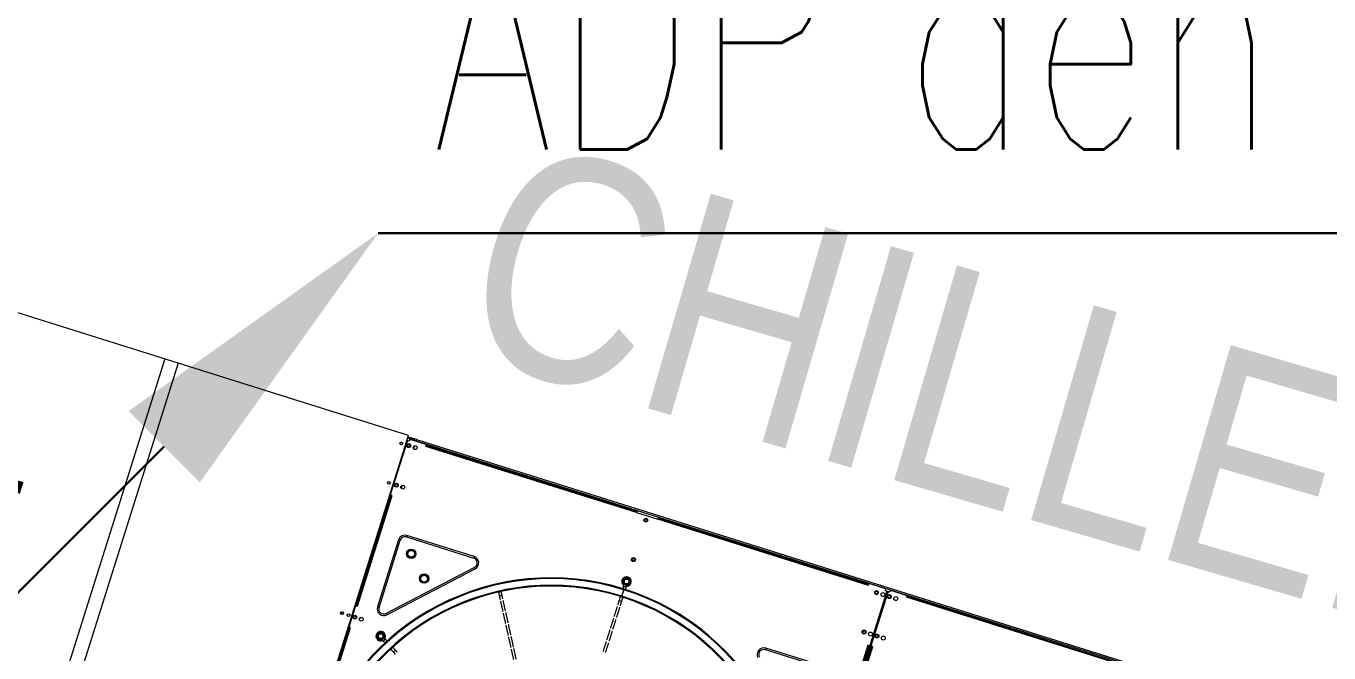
# Model space of a CAD drawing. Header units: metres. Extents: x -17822 to 152406, y -4219 to 19791.
# Drawn here: x 115893.7 to 116126.5, y 6836.7 to 6948.9 of the extents above; entities that cross this region are included whole.
import ezdxf

# ---------------------------------------------------------------- set-up
doc = ezdxf.new("R2010")
doc.units = ezdxf.units.M
doc.header["$LTSCALE"] = 100
doc.header["$MEASUREMENT"] = 0
doc.layers.get('0').update_dxf_attribs({"color": 9, "lineweight": 9})
for name, color, linetype, lineweight in [('21', 9, 'Continuous', 9), ('Chiller', 32, 'Continuous', 9), ('E-AŞAĞI İNEN HAT', 7, 'Continuous', 30), ('E-KABLO', 7, 'Continuous', 30), ('E-YAZI', 7, 'Continuous', 30)]:
    doc.layers.add(name, color=color, linetype=linetype, lineweight=lineweight)
doc.styles.add('E-YAZI', font='txttw.shx')
doc.styles.add('MuuM_TEXT-STANDART', font='ARIALN.TTF')
doc.dimstyles.new('rota-tek', dxfattribs={"dimscale": 20, "dimtxt": 1, "dimasz": 0.5, "dimexe": 0.5, "dimexo": 0.5, "dimgap": 0.5, "dimtad": 1, "dimdec": 1, "dimrnd": 0.5, "dimdsep": 46, "dimtxsty": 'MuuM_TEXT-STANDART', "dimblk": 'CLOSEDBLANK', "dimcen": 0, "dimdle": 0.15, "dimclrd": 256, "dimclre": 256, "dimclrt": 256, "dimadec": 0, "dimazin": 0, "dimtfac": 5, "dimtdec": 1, "dimtix": 1, "dimtmove": 2, "dimatfit": 3, "dimfxl": 3, "dimfxlon": 1, "dimtolj": 1, "dimlwd": -1, "dimlwe": -1, "dimarcsym": 0})

# ---------------------------------------------------------------- blocks, each defined once
blk = doc.blocks.new('_ClosedBlank')
at = {"color": 0, "linetype": 'ByBlock', "lineweight": -2}
for p, q in [((-1, 0.167), (0, 0)), ((-1, 0.167), (-1, -0.167)), ((0, 0), (-1, -0.167))]:
    blk.add_line(p, q, dxfattribs=at)
blk = doc.blocks.new('*D534')
at = {"layer": 'E-YAZI', "transparency": 16777216}
for p, q in [((115856.42, 6844.44), (115860.16, 6856.32)), ((115847.62, 6849.78), (115838.08, 6852.78)), ((115871.37, 6839.74), (115875.11, 6851.62)), ((115857.16, 6846.78), (115872.11, 6842.08)), ((115881.65, 6839.08), (115891.19, 6836.08))]:
    blk.add_line(p, q, dxfattribs=at)
at = {"layer": 'E-YAZI', "transparency": 16777216, "xscale": 10, "yscale": 10, "zscale": 10}
for p, rotation in [((115857.16, 6846.78), 342.5492549336344), ((115872.11, 6842.08), 162.5492549336344)]:
    blk.add_blockref('_ClosedBlank', p, dxfattribs=dict(at, rotation=rotation))
at = {"layer": 'E-YAZI', "transparency": 16777216, "insert": (115870.7, 6863.71), "char_height": 20, "attachment_point": 5, "rotation": 342.5493, "style": 'MuuM_TEXT-STANDART'}
blk.add_mtext('\\A1;15.5', dxfattribs=at)
blk = doc.blocks.new('Chiller')
at = {"layer": 'Chiller', "linetype": 'Continuous'}
for p, q in [((99.44, 207.74), (68.37, 217.51)), ((97.04, 208.5), (28.66, -9.01)), ((99.44, 207.74), (31.07, -9.77)), ((140.59, 194.8), (99.44, 207.74)), ((72.22, -22.7), (140.59, 194.8)), ((140.4, 193.87), (137.34, 184.14)), ((140.73, 193.76), (140.4, 193.87)), ((141.38, 193.98), (140.43, 194.28)), ((140.47, 194.42), (141.42, 194.12)), ((140.52, 194.57), (141.47, 194.27)), ((140.83, 194.1), (140.73, 193.76)), ((140.83, 194.1), (143.79, 193.17)), ((141.38, 193.98), (141.36, 193.93)), ((141.38, 193.98), (141.66, 193.89)), ((141.42, 194.12), (141.47, 194.27)), ((142.04, 194.09), (141.47, 194.27)), ((141.65, 193.84), (141.66, 193.89)), ((141.66, 193.89), (141.8, 193.85)), ((141.79, 193.8), (141.8, 193.85)), ((141.95, 193.8), (141.8, 193.85)), ((141.95, 193.8), (141.93, 193.75)), ((142.04, 194.09), (141.95, 193.8)), ((141.95, 193.8), (143.81, 193.22)), ((142.04, 194.09), (653.75, 33.23)), ((143.81, 193.22), (143.75, 193.03)), ((143.81, 193.22), (181.44, 181.39)), ((141.67, 192.93), (141.5, 192.38)), ((143.69, 192.84), (143.75, 193.03)), ((181.32, 181), (143.69, 192.84)), ((143.75, 193.03), (181.38, 181.2)), ((131.07, 164.36), (137.29, 184.15)), ((131.26, 164.3), (137.48, 184.09)), ((131.45, 164.24), (137.67, 184.03)), ((137.48, 184.09), (137.29, 184.15)), ((137.67, 184.03), (137.48, 184.09)), ((139.46, 185.87), (139.28, 185.32)), ((181.38, 181.2), (181.32, 181)), ((181.32, 181), (185.14, 179.81)), ((181.44, 181.39), (181.38, 181.2)), ((181.44, 181.39), (185.26, 180.19)), ((185.14, 179.81), (185.2, 180)), ((222.77, 167.97), (185.14, 179.81)), ((185.26, 180.19), (185.2, 180)), ((185.2, 180), (222.83, 168.17)), ((185.26, 180.19), (222.89, 168.36)), ((138.82, 176.13), (135.05, 164.12)), ((135.32, 164.03), (139.09, 176.04)), ((139.09, 176.04), (138.82, 176.13)), ((140.3, 176.9), (140.22, 176.63)), ((140.22, 176.63), (152.23, 172.86)), ((152.31, 173.13), (140.3, 176.9)), ((152.31, 173.13), (152.23, 172.86)), ((152.37, 171.2), (136.59, 162.97)), ((136.72, 162.72), (152.5, 170.95)), ((179.02, 167.83), (178.88, 167.39)), ((179.01, 167.81), (179.49, 167.66)), ((179.02, 167.83), (179.49, 167.68)), ((179.35, 167.24), (179.49, 167.68)), ((222.77, 167.97), (222.83, 168.17)), ((222.89, 168.36), (222.83, 168.17)), ((225.83, 167.38), (222.88, 168.31)), ((222.89, 168.36), (229.67, 166.23)), ((178.36, 165.75), (178.21, 165.28)), ((178.21, 165.28), (178.69, 165.13)), ((178.72, 166.05), (178.67, 165.9)), ((178.69, 165.13), (178.84, 165.6)), ((178.72, 166.05), (178.76, 166.19)), ((178.78, 166.23), (178.76, 166.19)), ((178.78, 166.23), (178.82, 166.38)), ((178.83, 166.42), (178.82, 166.38)), ((178.83, 166.42), (178.88, 166.56)), ((178.89, 166.6), (178.88, 166.56)), ((178.89, 166.6), (178.94, 166.75)), ((178.95, 166.79), (178.94, 166.75)), ((178.95, 166.79), (178.99, 166.93)), ((179.01, 166.97), (178.99, 166.93)), ((179.01, 166.97), (179.05, 167.12)), ((179.07, 167.17), (179.05, 167.12)), ((179.07, 167.17), (179.12, 167.31)), ((226.06, 166.94), (223, 157.21)), ((226.26, 166.88), (223.2, 157.15)), ((225.83, 167.38), (225.73, 167.04)), ((225.73, 167.04), (226.06, 166.94)), ((226.59, 166.78), (226.26, 166.88)), ((226.69, 167.11), (226.59, 166.78)), ((226.69, 167.11), (229.65, 166.18)), ((229.55, 165.85), (229.61, 166.04)), ((267.18, 154.01), (229.55, 165.85)), ((229.67, 166.23), (229.61, 166.04)), ((229.61, 166.04), (267.24, 154.21)), ((229.67, 166.23), (267.3, 154.4)), ((128.73, 163.25), (128.58, 162.79)), ((131.12, 164.34), (129.92, 160.53)), ((131.26, 164.3), (131.07, 164.36)), ((131.26, 164.3), (131.45, 164.24)), ((135.32, 164.03), (135.05, 164.12)), ((225.43, 164.94), (225.63, 164.88)), ((131.23, 162.21), (131.16, 161.98)), ((131.3, 162.45), (131.23, 162.21)), ((131.99, 162.13), (131.94, 161.97)), ((116.22, 117.14), (129.87, 160.54)), ((116.41, 117.08), (130.06, 160.48)), ((116.61, 117.02), (130.25, 160.42)), ((130.06, 160.48), (129.87, 160.54)), ((130.25, 160.42), (130.06, 160.48)), ((223.99, 160.36), (224.19, 160.3)), ((204.42, 156.74), (204.34, 156.47)), ((216.35, 152.7), (204.34, 156.47)), ((216.43, 152.97), (204.42, 156.74)), ((222.67, 157.31), (216.45, 137.52)), ((222.86, 157.25), (216.64, 137.46)), ((223.05, 157.19), (216.83, 137.4)), ((216.93, 137.37), (223.15, 157.16)), ((217.12, 137.31), (223.34, 157.1)), ((217.31, 137.25), (223.53, 157.04)), ((222.67, 157.31), (222.86, 157.25)), ((222.86, 157.25), (223.05, 157.19)), ((223.23, 157.24), (223.03, 157.31)), ((223.27, 157.39), (223.08, 157.45)), ((223.32, 157.53), (223.12, 157.59)), ((223.15, 157.69), (223.35, 157.63)), ((223.34, 157.1), (223.15, 157.16)), ((223.24, 157.97), (223.44, 157.91)), ((223.53, 157.04), (223.34, 157.1))]:
    blk.add_line(p, q, dxfattribs=at)
at = {"layer": 'Chiller', "linetype": 'Continuous', "flags": 128}
for points in [[(152.5, 170.95), (152.49, 170.96), (152.48, 170.99), (152.47, 171.01), (152.45, 171.05), (152.43, 171.08), (152.41, 171.12), (152.39, 171.16), (152.37, 171.2)], [(178.95, 168.06), (178.96, 168.08), (179, 168.12), (179.05, 168.17), (179.06, 168.18)], [(156.71, 166.56), (156.71, 166.54), (156.72, 166.5), (156.73, 166.45), (156.74, 166.39), (156.76, 166.32), (156.77, 166.25), (156.79, 166.16), (156.81, 166.08)], [(157.3, 166.19), (157.28, 166.18), (157.23, 166.17), (157.15, 166.15), (157.06, 166.13), (156.96, 166.11), (156.88, 166.1), (156.83, 166.08), (156.81, 166.08), (156.81, 166.08)], [(157.3, 166.19), (157.28, 166.27), (157.26, 166.36), (157.25, 166.43), (157.23, 166.5), (157.22, 166.56), (157.21, 166.61), (157.2, 166.65), (157.19, 166.67)], [(136.59, 162.97), (136.61, 162.93), (136.63, 162.89), (136.65, 162.85), (136.67, 162.81), (136.69, 162.78), (136.7, 162.75), (136.71, 162.73), (136.72, 162.72)], [(136.08, 158.02), (136.1, 158.03), (136.14, 158.07), (136.2, 158.12), (136.27, 158.19), (136.34, 158.25), (136.4, 158.31), (136.44, 158.34), (136.45, 158.35), (136.45, 158.35)], [(136.1, 158), (136.11, 158.02), (136.15, 158.05), (136.21, 158.11), (136.28, 158.17), (136.35, 158.24), (136.41, 158.29), (136.45, 158.33), (136.46, 158.34)], [(136.39, 158.54), (136.37, 158.55), (136.32, 158.57), (136.25, 158.61), (136.25, 158.61)], [(136.76, 158.01), (136.68, 158.1), (136.57, 158.23), (136.45, 158.35)], [(136.08, 158.02), (136.2, 157.89), (136.31, 157.76), (136.4, 157.68)], [(137.55, 156.41), (137.57, 156.4), (137.59, 156.37), (137.63, 156.33), (137.67, 156.29), (137.72, 156.23), (137.77, 156.18), (137.83, 156.11), (137.89, 156.05)], [(137.89, 156.05), (137.9, 156.06), (137.94, 156.1), (138, 156.15), (138.07, 156.22), (138.14, 156.28), (138.2, 156.34), (138.24, 156.38), (138.26, 156.39), (138.26, 156.39)], [(138.26, 156.39), (138.2, 156.45), (138.14, 156.51), (138.09, 156.57), (138.04, 156.62), (138, 156.67), (137.96, 156.71), (137.94, 156.73), (137.92, 156.75)]]:
    blk.add_lwpolyline(points, dxfattribs=at)
at = {"layer": 'Chiller', "linetype": 'Continuous'}
for centre, radius in [((139.3, 193.38), 0.25), ((140.63, 192.96), 0.35), ((140.63, 192.96), 0.25), ((141.78, 192.6), 0.35), ((137.08, 186.32), 0.25), ((138.42, 185.9), 0.35), ((138.42, 185.9), 0.25), ((139.56, 185.54), 0.35), ((182.99, 179.64), 0.35), ((182.99, 179.64), 0.25), ((141.07, 173.62), 0.85), ((141.07, 173.62), 0.612), ((180.77, 172.58), 0.35), ((180.77, 172.58), 0.25), ((143.38, 169.19), 0.85), ((143.38, 169.19), 0.612), ((179.54, 168.67), 0.693), ((179.54, 168.67), 0.477), ((179.54, 168.67), 0.425), ((224.2, 166.69), 0.35), ((224.2, 166.69), 0.25), ((225.35, 166.33), 0.35), ((226.49, 165.97), 0.35), ((226.49, 165.97), 0.25), ((227.64, 165.61), 0.35), ((128.7, 163.01), 0.25), ((129.85, 162.65), 0.25), ((130.99, 162.29), 0.35), ((130.99, 162.29), 0.25), ((132.14, 161.93), 0.35), ((135.62, 158.89), 0.693), ((135.62, 158.89), 0.477), ((135.62, 158.89), 0.425), ((221.98, 159.63), 0.35), ((221.98, 159.63), 0.25), ((223.13, 159.27), 0.35), ((224.27, 158.91), 0.35), ((224.27, 158.91), 0.25), ((225.42, 158.55), 0.35)]:
    blk.add_circle(centre, radius, dxfattribs=at)
for centre, radius, start, end in [((141.38, 193.98), 0.15, 342.5493, 72.5493), ((141.38, 193.98), 0.3, 342.5493, 72.5493), ((182.65, 179.22), 0.35, 28.9464, 72.5493), ((139.95, 175.77), 1.18, 72.5493, 162.5493), ((139.95, 175.77), 0.9, 72.5493, 162.5493), ((151.96, 172), 0.9, 297.5493, 72.5493), ((151.96, 172), 1.18, 297.5493, 72.5493), ((180.73, 173.12), 0.35, 252.5492, 296.1521), ((166.05, 125.74), 43.58, 72.5493, 252.5493), ((166.05, 125.74), 43.43, 72.5493, 252.5493), ((166.05, 125.74), 42.25, 72.5493, 252.5493), ((166.05, 125.74), 42.1, 72.5493, 252.5493), ((179.54, 168.67), 0.85, 275.5136, 225.5136), ((178.77, 167.89), 0.25, 342.5493, 45.5136), ((178.77, 167.89), 0.75, 342.5493, 7.0707), ((130.3, 163.14), 49.55, 5.4289, 5.6104), ((166.05, 125.74), 43.58, 252.5493, 72.5493), ((166.05, 125.74), 43.43, 252.5493, 72.5493), ((166.05, 125.74), 42.25, 252.5493, 72.5493), ((166.05, 125.74), 42.1, 252.5493, 72.5493), ((156.95, 166.61), 0.246, 124.7111, 192.3423), ((156.95, 166.61), 0.246, 12.7809, 80.3739), ((178.6, 165.68), 0.247, 87.1471, 162.1917), ((178.6, 165.68), 0.247, 342.9186, 57.9396), ((136.17, 163.76), 1.18, 162.5493, 297.5493), ((136.17, 163.76), 0.9, 162.5493, 297.5493), ((135.62, 158.89), 0.85, 42.5493, 285.5136), ((135.91, 157.83), 0.75, 42.5493, 67.0693), ((135.62, 158.89), 0.85, 335.5136, 42.5493), ((76.36, 141.65), 61.71, 15.4328, 15.5785), ((135.91, 157.83), 0.25, 42.5493, 105.5136), ((137.74, 156.58), 0.247, 147.1279, 222.2077), ((137.74, 156.58), 0.247, 42.8905, 117.9659), ((204.07, 155.61), 1.18, 72.5493, 207.5493), ((204.07, 155.61), 0.9, 72.5493, 207.5493)]:
    blk.add_arc(centre, radius, start, end, dxfattribs=at)
for points, knots in [([(140.91, 174.35), (140.86, 174.31), (140.76, 174.22), (140.58, 174.05), (140.44, 173.92), (140.36, 173.84)], [0, 0, 0, 0, 0.264855, 0.535471, 1, 1, 1, 1]), ([(140.36, 173.84), (140.37, 173.78), (140.4, 173.65), (140.45, 173.4), (140.49, 173.22), (140.52, 173.11)], [0, 0, 0, 0, 0.2648571, 0.5354742, 1, 1, 1, 1]), ([(140.52, 173.11), (140.6, 173.08), (140.81, 173.02), (141.06, 172.94), (141.2, 172.9), (141.23, 172.89)], [0, 0, 0, 0, 0.363714, 0.867851, 1, 1, 1, 1]), ([(141.62, 174.13), (141.59, 174.14), (141.45, 174.18), (141.2, 174.26), (140.99, 174.32), (140.91, 174.35)], [0, 0, 0, 0, 0.1321493, 0.636286, 1, 1, 1, 1]), ([(141.23, 172.89), (141.28, 172.93), (141.38, 173.02), (141.57, 173.19), (141.7, 173.32), (141.79, 173.39)], [0, 0, 0, 0, 0.2648796, 0.5354574, 1, 1, 1, 1]), ([(141.79, 173.39), (141.77, 173.46), (141.74, 173.59), (141.69, 173.84), (141.65, 174.01), (141.62, 174.13)], [0, 0, 0, 0, 0.264884, 0.53546, 1, 1, 1, 1]), ([(143.22, 169.92), (143.17, 169.87), (143.08, 169.79), (142.89, 169.61), (142.75, 169.49), (142.67, 169.41)], [0, 0, 0, 0, 0.264878, 0.535454, 1, 1, 1, 1]), ([(142.67, 169.41), (142.68, 169.35), (142.71, 169.22), (142.77, 168.97), (142.81, 168.79), (142.83, 168.68)], [0, 0, 0, 0, 0.264878, 0.535454, 1, 1, 1, 1]), ([(142.83, 168.68), (142.86, 168.67), (143.01, 168.62), (143.26, 168.54), (143.46, 168.48), (143.55, 168.45)], [0, 0, 0, 0, 0.1321493, 0.636286, 1, 1, 1, 1]), ([(143.94, 169.69), (143.85, 169.72), (143.65, 169.78), (143.4, 169.86), (143.25, 169.91), (143.22, 169.92)], [0, 0, 0, 0, 0.363714, 0.867851, 1, 1, 1, 1]), ([(143.55, 168.45), (143.6, 168.5), (143.69, 168.59), (143.88, 168.76), (144.01, 168.88), (144.1, 168.96)], [0, 0, 0, 0, 0.264862, 0.535477, 1, 1, 1, 1]), ([(144.1, 168.96), (144.09, 169.02), (144.06, 169.15), (144, 169.4), (143.96, 169.58), (143.94, 169.69)], [0, 0, 0, 0, 0.264862, 0.535477, 1, 1, 1, 1]), ([(178.99, 168.84), (179.01, 168.86), (179.05, 168.9), (179.13, 168.97), (179.23, 169.06), (179.33, 169.16), (179.39, 169.21), (179.42, 169.23)], [0, 0, 0, 0, 0.111318, 0.325265, 0.540888, 0.820939, 1, 1, 1, 1]), ([(179.12, 168.28), (179.11, 168.29), (179.11, 168.33), (179.08, 168.43), (179.05, 168.58), (179.02, 168.73), (179, 168.82), (178.99, 168.84), (178.99, 168.84)], [0, 0, 0, 0, 0.061533, 0.243712, 0.500216, 0.869735, 0.981557, 1, 1, 1, 1]), ([(179.67, 168.11), (179.65, 168.11), (179.59, 168.13), (179.49, 168.16), (179.36, 168.2), (179.23, 168.25), (179.15, 168.27), (179.12, 168.28)], [0, 0, 0, 0, 0.111362, 0.325305, 0.54091, 0.820973, 1, 1, 1, 1]), ([(179.42, 169.23), (179.44, 169.23), (179.49, 169.21), (179.59, 169.18), (179.73, 169.14), (179.86, 169.1), (179.94, 169.07), (179.97, 169.06)], [0, 0, 0, 0, 0.1112877, 0.3252305, 0.5408352, 0.8208977, 1, 1, 1, 1]), ([(180.09, 168.5), (180.08, 168.48), (180.04, 168.45), (179.96, 168.37), (179.85, 168.28), (179.75, 168.19), (179.69, 168.13), (179.67, 168.11)], [0, 0, 0, 0, 0.111356, 0.325272, 0.540886, 0.820939, 1, 1, 1, 1]), ([(179.97, 169.06), (179.97, 169.05), (179.98, 169.01), (180, 168.91), (180.03, 168.76), (180.07, 168.61), (180.09, 168.52), (180.09, 168.5), (180.09, 168.5)], [0, 0, 0, 0, 0.061533, 0.243721, 0.500216, 0.869734, 0.981565, 1, 1, 1, 1]), ([(135.07, 159.07), (135.08, 159.08), (135.12, 159.12), (135.2, 159.19), (135.31, 159.29), (135.41, 159.38), (135.47, 159.43), (135.49, 159.46)], [0, 0, 0, 0, 0.111319, 0.325235, 0.540889, 0.820901, 1, 1, 1, 1]), ([(135.19, 158.5), (135.19, 158.52), (135.17, 158.58), (135.15, 158.68), (135.12, 158.82), (135.09, 158.95), (135.07, 159.03), (135.07, 159.07)], [0, 0, 0, 0, 0.111318, 0.325274, 0.540888, 0.820939, 1, 1, 1, 1]), ([(135.74, 158.33), (135.73, 158.33), (135.69, 158.35), (135.6, 158.38), (135.45, 158.42), (135.31, 158.47), (135.22, 158.5), (135.19, 158.5), (135.19, 158.5)], [0, 0, 0, 0, 0.0615681, 0.2437281, 0.5002132, 0.8697422, 0.9815728, 1, 1, 1, 1]), ([(135.49, 159.46), (135.5, 159.45), (135.54, 159.44), (135.64, 159.41), (135.79, 159.36), (135.93, 159.32), (136.02, 159.29), (136.04, 159.28), (136.04, 159.28)], [0, 0, 0, 0, 0.061496, 0.243656, 0.500221, 0.869749, 0.981504, 1, 1, 1, 1]), ([(136.17, 158.72), (136.15, 158.71), (136.11, 158.67), (136.03, 158.59), (135.93, 158.5), (135.83, 158.41), (135.77, 158.35), (135.74, 158.33)], [0, 0, 0, 0, 0.111356, 0.325272, 0.540886, 0.820939, 1, 1, 1, 1]), ([(136.04, 159.28), (136.05, 159.26), (136.06, 159.21), (136.08, 159.1), (136.11, 158.97), (136.14, 158.83), (136.16, 158.75), (136.17, 158.72)], [0, 0, 0, 0, 0.111319, 0.325226, 0.540849, 0.820901, 1, 1, 1, 1])]:
    blk.add_open_spline(points, degree=3, knots=knots, dxfattribs=at)
for points in [[(156.66, 166.78), (156.71, 166.56)], [(156.81, 166.08), (156.95, 165.44)], [(157.19, 166.67), (157.14, 166.89)], [(157.44, 165.54), (157.3, 166.19)], [(178.21, 165.28), (177.97, 164.5)], [(178.43, 165.98), (178.36, 165.75)], [(178.84, 165.6), (178.91, 165.83)], [(128.68, 163.08), (128.49, 163.14)], [(157.02, 165.15), (157.43, 163.3)], [(157.5, 163), (157.91, 161.15)], [(157.92, 163.4), (157.51, 165.25)], [(158.4, 161.25), (157.99, 163.11)], [(177.88, 164.21), (177.31, 162.4)], [(177.78, 162.25), (178.35, 164.06)], [(178.44, 164.34), (178.69, 165.13)], [(157.97, 160.86), (158.39, 159)], [(158.88, 159.11), (158.46, 160.96)], [(177.22, 162.11), (176.65, 160.3)], [(177.12, 160.14), (177.69, 161.95)], [(158.45, 158.71), (158.86, 156.86)], [(159.36, 156.95), (158.94, 158.81)], [(176.56, 160.01), (175.99, 158.2)], [(176.47, 158.05), (177.03, 159.86)], [(137.39, 156.59), (137.55, 156.41)], [(137.92, 156.75), (137.76, 156.93)], [(137.89, 156.05), (138.2, 155.71)], [(138.57, 156.05), (138.26, 156.39)], [(158.93, 156.56), (159.34, 154.71)], [(159.83, 154.8), (159.42, 156.66)], [(175.9, 157.92), (175.33, 156.1)], [(175.8, 155.95), (176.37, 157.76)]]:
    blk.add_open_spline(points, degree=1, dxfattribs=at)
blk = doc.blocks.new('100_AŞAĞI İNEN HAT')
at = {"layer": 'E-AŞAĞI İNEN HAT', "color": 3, "linetype": 'Continuous'}
blk.add_line((-2.472, -2.471), (0, 0), dxfattribs=at)
at = {"layer": 'E-AŞAĞI İNEN HAT', "color": 4, "linetype": 'Continuous', "const_width": 0.675}
blk.add_lwpolyline([(-0.338, 0, 1), (0.338, 0, 1)], format="xyb", close=True, dxfattribs=at)
at = {"layer": 'E-AŞAĞI İNEN HAT', "color": 3, "linetype": 'Continuous'}
blk.add_solid([(-2.154, -2.789), (-2.79, -2.152), (-4.382, -4.379)], dxfattribs=at)

msp = doc.modelspace()

# ---------------------------------------------------------------- linework, layer by layer
at = {"layer": 'E-KABLO'}
msp.add_line((115956.58, 6911.79), (116496.22, 6911.79), dxfattribs=at)

# ---------------------------------------------------------------- block references
at = {"color": 2}
msp.add_blockref('Chiller', (115821.42, 6680.84), dxfattribs=at)
at = {"layer": 'E-AŞAĞI İNEN HAT', "xscale": 20, "yscale": 20, "zscale": 20, "rotation": 180}
msp.add_blockref('100_AŞAĞI İNEN HAT', (115868.93, 6824.21), dxfattribs=at)

# ---------------------------------------------------------------- texts
at = {"layer": '21', "insert": (115980.66, 6929.18), "char_height": 40, "attachment_point": 1, "rotation": 343.7392, "style": 'MuuM_TEXT-STANDART'}
msp.add_mtext_dynamic_manual_height_columns('CHILLER', width=390.2897, gutter_width=150, heights=[0], dxfattribs=at)
at = {"layer": 'E-YAZI', "color": 3, "style": 'E-YAZI', "width": 0.7}
msp.add_text("ADP'den CHILLER-2'ye", height=40, rotation=360, dxfattribs=at).set_placement((115966.25, 6926.79))

# ---------------------------------------------------------------- dimensions: what is measured, and where the dimension line sits
at = {"layer": 'E-YAZI', "color": 2}
dim = msp.add_aligned_dim(p1=(115853.43, 6834.9), p2=(115868.37, 6830.2), distance=12.45, dimstyle='rota-tek', dxfattribs=at)
dim.commit()
dim.dimension.update_dxf_attribs({"geometry": '*D534', "text_midpoint": (115870.7, 6863.71)})

doc.saveas('drawing.dxf')
